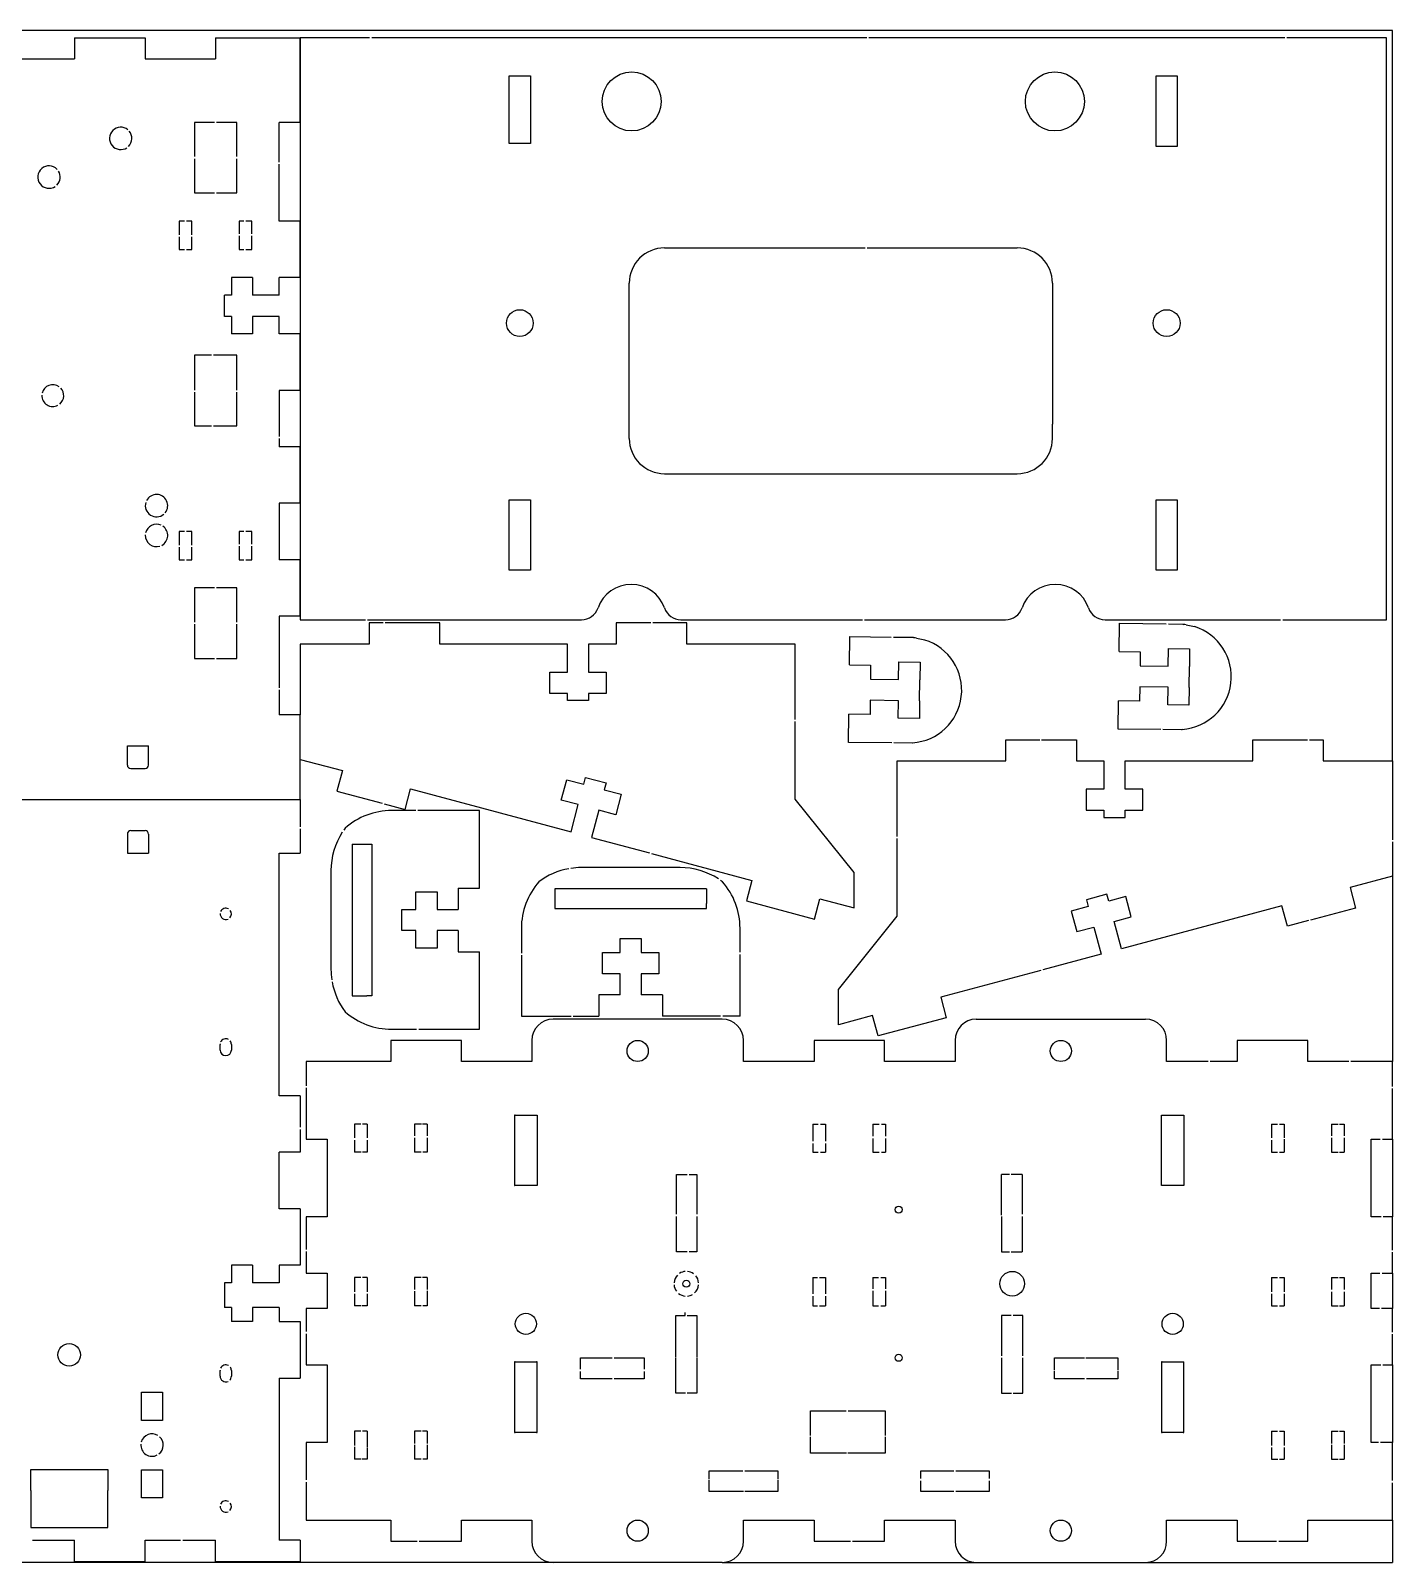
# Model space of a CAD drawing. Header units: centimetres. Extents: x 2353.4 to 2392, y 1900.3 to 1922.1.
# Drawn here: x 2372.73 to 2392.03, y 1900.34 to 1922.06 of the extents above; entities that cross this region are included whole.
import ezdxf

# ---------------------------------------------------------------- set-up
doc = ezdxf.new("R2010")
doc.units = ezdxf.units.CM
doc.linetypes.add('CENTERX2', pattern=[2.032, 1.27, -0.254, 0.254, -0.254])

msp = doc.modelspace()

# ---------------------------------------------------------------- linework, layer by layer
for p, q in [((2392.034, 1922.055), (2353.748, 1922.055)), ((2392.034, 1921.955), (2392.034, 1922.055)), ((2392.034, 1911.703), (2392.034, 1921.955)), ((2381.215, 1916.275), (2381.215, 1916.475)), ((2387.215, 1916.275), (2387.215, 1916.475)), ((2381.715, 1915.775), (2386.715, 1915.775)), ((2389.153, 1912.743), (2389.157, 1913.043)), ((2385.33, 1912.554), (2385.334, 1912.854)), ((2379.091, 1909.899), (2379.091, 1910.999)), ((2377.496, 1910.524), (2377.566, 1910.524)), ((2377.566, 1910.524), (2377.566, 1908.374)), ((2392.034, 1910.068), (2392.034, 1907.442)), ((2380.16, 1909.681), (2380.16, 1909.611)), ((2382.31, 1909.611), (2382.31, 1909.681)), ((2380.16, 1909.611), (2382.31, 1909.611)), ((2379.091, 1907.899), (2379.091, 1908.999)), ((2377.566, 1908.374), (2377.496, 1908.374)), ((2375.414, 1907.605), (2375.414, 1907.685)), ((2375.574, 1907.685), (2375.574, 1907.605)), ((2379.599, 1906.683), (2379.589, 1906.683)), ((2379.589, 1906.683), (2379.589, 1905.683)), ((2379.899, 1906.683), (2379.909, 1906.683)), ((2379.909, 1906.683), (2379.909, 1905.683)), ((2388.759, 1905.683), (2388.759, 1906.683)), ((2388.759, 1906.683), (2388.769, 1906.683)), ((2389.069, 1906.683), (2389.079, 1906.683)), ((2389.079, 1906.683), (2389.079, 1905.683)), ((2392.034, 1906.342), (2392.034, 1905.242)), ((2386.494, 1905.266), (2386.494, 1905.842)), ((2379.589, 1905.683), (2379.594, 1905.683)), ((2379.599, 1905.683), (2379.594, 1905.683)), ((2379.904, 1905.683), (2379.899, 1905.683)), ((2379.909, 1905.683), (2379.904, 1905.683)), ((2388.769, 1905.683), (2388.759, 1905.683)), ((2389.079, 1905.683), (2389.069, 1905.683)), ((2392.034, 1904.442), (2392.034, 1903.942)), ((2376.249, 1903.755), (2376.549, 1903.755)), ((2376.549, 1903.755), (2376.549, 1902.955)), ((2379.599, 1903.183), (2379.589, 1903.183)), ((2379.589, 1903.183), (2379.589, 1902.183)), ((2379.909, 1903.183), (2379.899, 1903.183)), ((2379.909, 1902.183), (2379.909, 1903.183)), ((2388.769, 1903.183), (2388.759, 1903.183)), ((2388.759, 1903.183), (2388.759, 1902.183)), ((2389.069, 1903.183), (2389.079, 1903.183)), ((2389.079, 1902.183), (2389.079, 1903.183)), ((2375.414, 1902.981), (2375.414, 1903.061)), ((2375.574, 1903.061), (2375.574, 1902.981)), ((2376.249, 1902.955), (2376.549, 1902.955)), ((2387.667, 1902.942), (2387.244, 1902.942)), ((2388.144, 1902.942), (2387.697, 1902.942)), ((2392.034, 1903.142), (2392.034, 1902.042)), ((2379.589, 1902.183), (2379.599, 1902.183)), ((2379.899, 1902.183), (2379.909, 1902.183)), ((2388.759, 1902.183), (2388.769, 1902.183)), ((2389.069, 1902.183), (2389.079, 1902.183)), ((2372.729, 1901.359), (2372.729, 1901.659)), ((2372.729, 1901.659), (2373.823, 1901.659)), ((2373.823, 1901.659), (2373.823, 1901.359)), ((2372.729, 1900.835), (2373.823, 1900.835)), ((2392.034, 1900.942), (2392.034, 1900.342)), ((2380.134, 1900.342), (2353.448, 1900.342)), ((2382.534, 1900.342), (2386.134, 1900.342)), ((2386.134, 1900.342), (2392.034, 1900.342))]:
    msp.add_line(p, q)
at = {"color": 7, "linetype": 'Continuous', "lineweight": 25}
for p, q in [((2373.349, 1921.955), (2373.349, 1921.655)), ((2373.349, 1921.955), (2374.349, 1921.955)), ((2374.349, 1921.955), (2374.349, 1921.655)), ((2375.349, 1921.955), (2375.349, 1921.655)), ((2375.349, 1921.955), (2376.549, 1921.955)), ((2376.549, 1920.755), (2376.549, 1921.955)), ((2376.549, 1921.955), (2376.549, 1913.705)), ((2377.534, 1921.955), (2376.549, 1921.955)), ((2384.581, 1921.955), (2377.564, 1921.955)), ((2390.51, 1921.955), (2384.611, 1921.955)), ((2391.949, 1921.955), (2390.54, 1921.955)), ((2391.949, 1913.705), (2391.949, 1921.955)), ((2372.391, 1921.655), (2373.349, 1921.655)), ((2374.349, 1921.655), (2375.349, 1921.655)), ((2379.514, 1920.455), (2379.514, 1921.414)), ((2379.514, 1921.414), (2379.814, 1921.414)), ((2379.814, 1921.414), (2379.814, 1920.455)), ((2388.684, 1920.414), (2388.684, 1921.414)), ((2388.684, 1921.414), (2388.984, 1921.414)), ((2388.984, 1921.414), (2388.984, 1920.414)), ((2375.334, 1920.755), (2375.049, 1920.755)), ((2375.049, 1920.755), (2375.049, 1920.27)), ((2375.649, 1920.755), (2375.364, 1920.755)), ((2375.649, 1920.27), (2375.649, 1920.755)), ((2376.549, 1920.755), (2376.249, 1920.755)), ((2376.249, 1920.191), (2376.249, 1920.755)), ((2379.814, 1920.455), (2379.514, 1920.455)), ((2388.984, 1920.414), (2388.684, 1920.414)), ((2375.049, 1920.24), (2375.049, 1919.755)), ((2375.649, 1919.755), (2375.649, 1920.24)), ((2376.249, 1919.355), (2376.249, 1920.161)), ((2375.049, 1919.755), (2375.334, 1919.755)), ((2375.364, 1919.755), (2375.649, 1919.755)), ((2374.907, 1919.355), (2374.834, 1919.355)), ((2374.834, 1919.355), (2374.834, 1919.161)), ((2375.014, 1919.355), (2374.937, 1919.355)), ((2375.014, 1919.161), (2375.014, 1919.355)), ((2375.749, 1919.355), (2375.684, 1919.355)), ((2375.684, 1919.355), (2375.684, 1919.176)), ((2375.864, 1919.355), (2375.779, 1919.355)), ((2375.864, 1919.176), (2375.864, 1919.355)), ((2376.549, 1919.355), (2376.249, 1919.355)), ((2376.549, 1918.555), (2376.549, 1919.355)), ((2374.834, 1919.131), (2374.834, 1918.955)), ((2375.014, 1918.955), (2375.014, 1919.131)), ((2375.684, 1919.146), (2375.684, 1918.955)), ((2375.864, 1918.955), (2375.864, 1919.146)), ((2374.834, 1918.955), (2374.907, 1918.955)), ((2374.937, 1918.955), (2375.014, 1918.955)), ((2375.684, 1918.955), (2375.749, 1918.955)), ((2375.779, 1918.955), (2375.864, 1918.955)), ((2381.715, 1918.975), (2384.559, 1918.975)), ((2384.589, 1918.975), (2386.715, 1918.975)), ((2375.874, 1918.555), (2375.574, 1918.555)), ((2375.574, 1918.555), (2375.574, 1918.305)), ((2375.874, 1918.555), (2375.874, 1918.305)), ((2376.549, 1918.555), (2376.249, 1918.555)), ((2376.249, 1918.305), (2376.249, 1918.555)), ((2381.215, 1916.475), (2381.215, 1918.475)), ((2387.215, 1918.475), (2387.215, 1916.475)), ((2375.574, 1918.305), (2375.476, 1918.305)), ((2375.476, 1918.005), (2375.476, 1918.305)), ((2376.249, 1918.305), (2375.874, 1918.305)), ((2375.574, 1918.005), (2375.476, 1918.005)), ((2375.574, 1918.005), (2375.574, 1917.755)), ((2375.874, 1918.005), (2375.874, 1917.755)), ((2376.249, 1918.005), (2375.874, 1918.005)), ((2376.249, 1917.755), (2376.249, 1918.005)), ((2375.874, 1917.755), (2375.574, 1917.755)), ((2376.549, 1917.755), (2376.249, 1917.755)), ((2376.549, 1916.955), (2376.549, 1917.755)), ((2375.29, 1917.455), (2375.049, 1917.455)), ((2375.049, 1917.455), (2375.049, 1916.958)), ((2375.649, 1917.455), (2375.32, 1917.455)), ((2375.649, 1916.958), (2375.649, 1917.455)), ((2375.049, 1916.928), (2375.049, 1916.455)), ((2375.649, 1916.455), (2375.649, 1916.928)), ((2376.549, 1916.955), (2376.249, 1916.955)), ((2376.249, 1916.955), (2376.249, 1916.303)), ((2375.049, 1916.455), (2375.29, 1916.455)), ((2375.32, 1916.455), (2375.649, 1916.455)), ((2376.249, 1916.273), (2376.249, 1916.155)), ((2376.549, 1916.155), (2376.249, 1916.155)), ((2376.549, 1915.355), (2376.549, 1916.155)), ((2376.549, 1915.355), (2376.249, 1915.355)), ((2376.249, 1915.355), (2376.249, 1914.555)), ((2379.514, 1914.405), (2379.514, 1915.405)), ((2379.514, 1915.405), (2379.814, 1915.405)), ((2379.814, 1915.405), (2379.814, 1914.405)), ((2388.684, 1914.405), (2388.684, 1915.405)), ((2388.684, 1915.405), (2388.984, 1915.405)), ((2388.984, 1915.405), (2388.984, 1914.405)), ((2374.907, 1914.955), (2374.834, 1914.955)), ((2374.834, 1914.955), (2374.834, 1914.761)), ((2375.014, 1914.955), (2374.937, 1914.955)), ((2375.014, 1914.761), (2375.014, 1914.955)), ((2375.749, 1914.955), (2375.684, 1914.955)), ((2375.684, 1914.955), (2375.684, 1914.776)), ((2375.864, 1914.955), (2375.779, 1914.955)), ((2375.864, 1914.776), (2375.864, 1914.955)), ((2374.834, 1914.731), (2374.834, 1914.555)), ((2375.014, 1914.555), (2375.014, 1914.731)), ((2375.684, 1914.746), (2375.684, 1914.555)), ((2375.864, 1914.555), (2375.864, 1914.746)), ((2374.834, 1914.555), (2374.907, 1914.555)), ((2374.937, 1914.555), (2375.014, 1914.555)), ((2375.684, 1914.555), (2375.749, 1914.555)), ((2375.779, 1914.555), (2375.864, 1914.555)), ((2376.549, 1914.555), (2376.249, 1914.555)), ((2376.549, 1913.755), (2376.549, 1914.555)), ((2379.814, 1914.405), (2379.514, 1914.405)), ((2388.984, 1914.405), (2388.684, 1914.405)), ((2375.334, 1914.155), (2375.049, 1914.155)), ((2375.049, 1914.155), (2375.049, 1913.67)), ((2375.649, 1914.155), (2375.364, 1914.155)), ((2375.649, 1913.67), (2375.649, 1914.155)), ((2375.049, 1913.64), (2375.049, 1913.155)), ((2375.649, 1913.155), (2375.649, 1913.64)), ((2376.549, 1913.755), (2376.249, 1913.755)), ((2376.249, 1913.755), (2376.249, 1912.741)), ((2376.549, 1913.705), (2377.473, 1913.705)), ((2377.503, 1913.705), (2380.538, 1913.705)), ((2377.724, 1913.66), (2377.529, 1913.66)), ((2377.529, 1913.66), (2377.529, 1913.36)), ((2378.529, 1913.66), (2377.752, 1913.66)), ((2378.529, 1913.36), (2378.529, 1913.66)), ((2381.029, 1913.66), (2381.029, 1913.36)), ((2381.522, 1913.66), (2381.029, 1913.66)), ((2382.029, 1913.66), (2381.549, 1913.66)), ((2381.948, 1913.705), (2384.52, 1913.705)), ((2382.029, 1913.36), (2382.029, 1913.66)), ((2384.55, 1913.705), (2386.55, 1913.705)), ((2387.961, 1913.705), (2390.449, 1913.705)), ((2388.159, 1913.255), (2388.164, 1913.655)), ((2388.164, 1913.655), (2388.829, 1913.647)), ((2388.859, 1913.647), (2389.064, 1913.644)), ((2389.064, 1913.644), (2389.071, 1913.638)), ((2389.111, 1913.634), (2389.228, 1913.607)), ((2390.479, 1913.705), (2391.949, 1913.705)), ((2376.549, 1913.36), (2376.549, 1912.355)), ((2377.529, 1913.36), (2376.549, 1913.36)), ((2380.339, 1913.36), (2378.529, 1913.36)), ((2380.339, 1912.96), (2380.339, 1913.36)), ((2380.639, 1913.36), (2380.639, 1912.96)), ((2381.029, 1913.36), (2380.639, 1913.36)), ((2383.569, 1913.36), (2382.029, 1913.36)), ((2383.569, 1912.289), (2383.569, 1913.36)), ((2384.336, 1913.065), (2384.341, 1913.465)), ((2384.341, 1913.465), (2384.929, 1913.458)), ((2384.959, 1913.458), (2385.241, 1913.455)), ((2385.241, 1913.455), (2385.248, 1913.449)), ((2385.288, 1913.444), (2385.405, 1913.418)), ((2375.049, 1913.155), (2375.334, 1913.155)), ((2375.364, 1913.155), (2375.649, 1913.155)), ((2388.159, 1913.255), (2388.459, 1913.251)), ((2388.459, 1913.251), (2388.457, 1913.051)), ((2388.857, 1913.047), (2388.86, 1913.297)), ((2388.86, 1913.297), (2389.16, 1913.293)), ((2389.16, 1913.293), (2389.157, 1913.043)), ((2380.089, 1912.96), (2380.339, 1912.96)), ((2380.089, 1912.66), (2380.089, 1912.96)), ((2380.639, 1912.96), (2380.889, 1912.96)), ((2380.889, 1912.96), (2380.889, 1912.66)), ((2384.336, 1913.065), (2384.636, 1913.062)), ((2384.636, 1913.062), (2384.634, 1912.862)), ((2385.034, 1912.857), (2385.037, 1913.107)), ((2385.037, 1913.107), (2385.337, 1913.104)), ((2385.337, 1913.104), (2385.334, 1912.854)), ((2388.457, 1913.051), (2388.857, 1913.047)), ((2376.249, 1912.711), (2376.249, 1912.355)), ((2384.634, 1912.862), (2385.034, 1912.857)), ((2388.453, 1912.751), (2388.451, 1912.551)), ((2388.853, 1912.747), (2388.453, 1912.751)), ((2388.85, 1912.497), (2388.853, 1912.747)), ((2389.153, 1912.743), (2389.15, 1912.493)), ((2380.339, 1912.66), (2380.089, 1912.66)), ((2380.339, 1912.56), (2380.339, 1912.66)), ((2380.639, 1912.56), (2380.339, 1912.56)), ((2380.639, 1912.66), (2380.639, 1912.56)), ((2380.889, 1912.66), (2380.639, 1912.66)), ((2384.63, 1912.562), (2384.628, 1912.362)), ((2385.03, 1912.557), (2384.63, 1912.562)), ((2385.028, 1912.307), (2385.03, 1912.557)), ((2385.33, 1912.554), (2385.328, 1912.304)), ((2388.147, 1912.155), (2388.151, 1912.555)), ((2388.451, 1912.551), (2388.151, 1912.555)), ((2389.15, 1912.493), (2388.85, 1912.497)), ((2376.549, 1912.355), (2376.249, 1912.355)), ((2376.549, 1911.155), (2376.549, 1912.355)), ((2384.324, 1911.965), (2384.328, 1912.365)), ((2384.628, 1912.362), (2384.328, 1912.365)), ((2385.328, 1912.304), (2385.028, 1912.307)), ((2383.569, 1911.16), (2383.569, 1912.26)), ((2388.752, 1912.148), (2388.147, 1912.155)), ((2389.046, 1912.144), (2388.782, 1912.147)), ((2389.054, 1912.15), (2389.046, 1912.144)), ((2374.099, 1911.915), (2374.399, 1911.915)), ((2374.099, 1911.645), (2374.099, 1911.915)), ((2374.399, 1911.645), (2374.399, 1911.915)), ((2384.938, 1911.958), (2384.324, 1911.965)), ((2385.224, 1911.955), (2384.968, 1911.958)), ((2385.231, 1911.961), (2385.224, 1911.955)), ((2386.554, 1912.003), (2387.034, 1912.003)), ((2386.554, 1911.703), (2386.554, 1912.003)), ((2387.061, 1912.003), (2387.554, 1912.003)), ((2387.554, 1912.003), (2387.554, 1911.703)), ((2390.054, 1912.003), (2390.831, 1912.003)), ((2390.054, 1911.703), (2390.054, 1912.003)), ((2390.859, 1912.003), (2391.054, 1912.003)), ((2391.054, 1912.003), (2391.054, 1911.703)), ((2376.549, 1911.725), (2377.148, 1911.565)), ((2385.014, 1911.703), (2386.554, 1911.703)), ((2385.014, 1910.633), (2385.014, 1911.703)), ((2387.554, 1911.703), (2387.944, 1911.703)), ((2387.944, 1911.703), (2387.944, 1911.303)), ((2388.244, 1911.703), (2390.054, 1911.703)), ((2388.244, 1911.303), (2388.244, 1911.703)), ((2391.054, 1911.703), (2392.034, 1911.703)), ((2392.034, 1911.703), (2392.034, 1910.584)), ((2374.149, 1911.595), (2374.349, 1911.595)), ((2377.148, 1911.565), (2377.071, 1911.275)), ((2380.251, 1911.147), (2380.328, 1911.437)), ((2380.328, 1911.437), (2380.57, 1911.372)), ((2380.57, 1911.372), (2380.596, 1911.469)), ((2380.596, 1911.469), (2380.886, 1911.391)), ((2377.071, 1911.275), (2377.71, 1911.103)), ((2378.037, 1911.016), (2378.114, 1911.306)), ((2378.114, 1911.306), (2380.389, 1910.696)), ((2380.886, 1911.391), (2380.86, 1911.295)), ((2380.86, 1911.295), (2381.101, 1911.23)), ((2381.101, 1911.23), (2381.023, 1910.94)), ((2387.694, 1911.303), (2387.694, 1911.003)), ((2387.944, 1911.303), (2387.694, 1911.303)), ((2388.494, 1911.303), (2388.244, 1911.303)), ((2388.494, 1911.003), (2388.494, 1911.303)), ((2361.149, 1911.155), (2376.549, 1911.155)), ((2376.549, 1911.155), (2376.549, 1910.769)), ((2377.739, 1911.096), (2378.037, 1911.016)), ((2378.187, 1910.999), (2377.845, 1910.999)), ((2379.091, 1910.999), (2378.217, 1910.999)), ((2380.492, 1911.083), (2380.251, 1911.147)), ((2380.389, 1910.696), (2380.492, 1911.083)), ((2380.782, 1911.005), (2380.678, 1910.619)), ((2381.023, 1910.94), (2380.782, 1911.005)), ((2384.402, 1910.121), (2383.569, 1911.16)), ((2387.694, 1911.003), (2387.944, 1911.003)), ((2387.944, 1911.003), (2387.944, 1910.903)), ((2388.244, 1911.003), (2388.494, 1911.003)), ((2388.244, 1910.903), (2388.244, 1911.003)), ((2387.944, 1910.903), (2388.244, 1910.903)), ((2374.099, 1910.665), (2374.099, 1910.395)), ((2374.149, 1910.715), (2374.349, 1910.715)), ((2374.399, 1910.665), (2374.399, 1910.395)), ((2376.549, 1910.739), (2376.549, 1910.395)), ((2380.678, 1910.619), (2381.503, 1910.398)), ((2385.014, 1909.503), (2385.014, 1910.604)), ((2392.034, 1910.557), (2392.034, 1910.068)), ((2374.099, 1910.395), (2374.399, 1910.395)), ((2376.249, 1910.395), (2376.549, 1910.395)), ((2376.249, 1906.955), (2376.249, 1910.395)), ((2377.286, 1910.524), (2377.286, 1908.374)), ((2377.286, 1910.524), (2377.496, 1910.524)), ((2381.532, 1910.39), (2382.953, 1910.009)), ((2376.986, 1910.15), (2376.986, 1908.747)), ((2381.936, 1910.191), (2380.533, 1910.191)), ((2384.402, 1909.621), (2384.402, 1910.121)), ((2378.791, 1909.899), (2379.091, 1909.899)), ((2378.791, 1909.899), (2378.791, 1909.599)), ((2380.16, 1909.891), (2380.16, 1909.681)), ((2382.31, 1909.891), (2380.16, 1909.891)), ((2382.31, 1909.891), (2382.31, 1909.681)), ((2382.953, 1910.009), (2382.875, 1909.719)), ((2392.034, 1910.068), (2391.435, 1909.908)), ((2391.435, 1909.908), (2391.512, 1909.618)), ((2378.191, 1909.599), (2378.191, 1909.849)), ((2378.191, 1909.849), (2378.491, 1909.849)), ((2378.491, 1909.849), (2378.491, 1909.599)), ((2382.875, 1909.719), (2383.841, 1909.461)), ((2383.841, 1909.461), (2383.919, 1909.75)), ((2383.919, 1909.75), (2384.402, 1909.621)), ((2387.987, 1909.812), (2387.698, 1909.735)), ((2387.698, 1909.735), (2387.723, 1909.638)), ((2388.013, 1909.716), (2387.987, 1909.812)), ((2388.255, 1909.78), (2388.013, 1909.716)), ((2388.332, 1909.491), (2388.255, 1909.78)), ((2377.991, 1909.299), (2377.991, 1909.599)), ((2377.991, 1909.599), (2378.191, 1909.599)), ((2378.491, 1909.599), (2378.791, 1909.599)), ((2384.181, 1908.464), (2385.014, 1909.503)), ((2387.723, 1909.638), (2387.482, 1909.573)), ((2387.482, 1909.573), (2387.56, 1909.284)), ((2388.091, 1909.426), (2388.332, 1909.491)), ((2390.469, 1909.649), (2388.194, 1909.04)), ((2390.546, 1909.359), (2390.469, 1909.649)), ((2391.512, 1909.618), (2390.873, 1909.447)), ((2378.191, 1909.299), (2377.991, 1909.299)), ((2378.191, 1909.049), (2378.191, 1909.299)), ((2378.791, 1909.299), (2378.491, 1909.299)), ((2378.491, 1909.299), (2378.491, 1909.049)), ((2378.791, 1909.299), (2378.791, 1908.999)), ((2379.685, 1909.331), (2379.685, 1908.978)), ((2382.785, 1908.99), (2382.785, 1909.331)), ((2387.56, 1909.284), (2387.801, 1909.348)), ((2387.801, 1909.348), (2387.905, 1908.962)), ((2388.194, 1909.04), (2388.091, 1909.426)), ((2390.845, 1909.439), (2390.546, 1909.359)), ((2378.491, 1909.049), (2378.191, 1909.049)), ((2381.085, 1908.986), (2381.085, 1909.186)), ((2381.085, 1909.186), (2381.385, 1909.186)), ((2381.385, 1909.186), (2381.385, 1908.986)), ((2378.791, 1908.999), (2379.091, 1908.999)), ((2379.685, 1908.948), (2379.685, 1908.086)), ((2380.835, 1908.686), (2380.835, 1908.986)), ((2380.835, 1908.986), (2381.085, 1908.986)), ((2381.385, 1908.986), (2381.635, 1908.986)), ((2381.635, 1908.986), (2381.635, 1908.686)), ((2382.785, 1908.086), (2382.785, 1908.96)), ((2387.905, 1908.962), (2387.08, 1908.741)), ((2381.085, 1908.686), (2380.835, 1908.686)), ((2381.085, 1908.386), (2381.085, 1908.686)), ((2381.635, 1908.686), (2381.385, 1908.686)), ((2381.385, 1908.686), (2381.385, 1908.386)), ((2387.051, 1908.733), (2385.63, 1908.353)), ((2377.286, 1908.374), (2377.496, 1908.374)), ((2380.785, 1908.386), (2380.785, 1908.086)), ((2381.085, 1908.386), (2380.785, 1908.386)), ((2381.685, 1908.386), (2381.385, 1908.386)), ((2381.685, 1908.386), (2381.685, 1908.086)), ((2384.181, 1907.964), (2384.181, 1908.464)), ((2385.63, 1908.353), (2385.708, 1908.063)), ((2379.685, 1908.086), (2380.389, 1908.086)), ((2382.534, 1908.042), (2380.134, 1908.042)), ((2380.419, 1908.086), (2380.785, 1908.086)), ((2382.51, 1908.086), (2381.685, 1908.086)), ((2382.785, 1908.086), (2382.54, 1908.086)), ((2384.664, 1908.094), (2384.181, 1907.964)), ((2384.742, 1907.804), (2384.664, 1908.094)), ((2385.708, 1908.063), (2384.742, 1907.804)), ((2386.134, 1908.042), (2388.534, 1908.042)), ((2378.834, 1907.742), (2377.834, 1907.742)), ((2377.834, 1907.742), (2377.834, 1907.442)), ((2377.845, 1907.899), (2378.199, 1907.899)), ((2378.229, 1907.899), (2379.091, 1907.899)), ((2378.834, 1907.442), (2378.834, 1907.742)), ((2379.834, 1907.742), (2379.834, 1907.442)), ((2382.834, 1907.442), (2382.834, 1907.742)), ((2384.834, 1907.742), (2383.834, 1907.742)), ((2383.834, 1907.742), (2383.834, 1907.442)), ((2384.834, 1907.442), (2384.834, 1907.742)), ((2385.834, 1907.742), (2385.834, 1907.442)), ((2388.834, 1907.442), (2388.834, 1907.742)), ((2390.834, 1907.742), (2389.834, 1907.742)), ((2389.834, 1907.742), (2389.834, 1907.442)), ((2390.834, 1907.442), (2390.834, 1907.742)), ((2377.834, 1907.442), (2376.634, 1907.442)), ((2376.634, 1907.442), (2376.634, 1907.097)), ((2379.834, 1907.442), (2378.834, 1907.442)), ((2383.834, 1907.442), (2382.834, 1907.442)), ((2385.834, 1907.442), (2384.834, 1907.442)), ((2389.421, 1907.442), (2388.834, 1907.442)), ((2389.834, 1907.442), (2389.451, 1907.442)), ((2391.416, 1907.442), (2390.834, 1907.442)), ((2392.034, 1907.442), (2391.446, 1907.442)), ((2392.034, 1907.088), (2392.034, 1907.442)), ((2376.634, 1907.067), (2376.634, 1906.342)), ((2392.034, 1906.342), (2392.034, 1907.059)), ((2376.549, 1906.955), (2376.249, 1906.955)), ((2376.549, 1906.955), (2376.549, 1906.51)), ((2379.599, 1906.683), (2379.899, 1906.683)), ((2388.769, 1906.683), (2389.069, 1906.683)), ((2376.549, 1906.48), (2376.549, 1906.155)), ((2377.319, 1906.556), (2377.319, 1906.359)), ((2377.411, 1906.556), (2377.319, 1906.556)), ((2377.499, 1906.556), (2377.432, 1906.556)), ((2377.499, 1906.556), (2377.499, 1906.359)), ((2378.169, 1906.556), (2378.169, 1906.388)), ((2378.267, 1906.556), (2378.169, 1906.556)), ((2378.349, 1906.556), (2378.285, 1906.556)), ((2378.349, 1906.556), (2378.349, 1906.388)), ((2383.819, 1906.556), (2383.819, 1906.312)), ((2383.819, 1906.556), (2383.894, 1906.556)), ((2383.924, 1906.556), (2383.999, 1906.556)), ((2383.999, 1906.556), (2383.999, 1906.312)), ((2384.669, 1906.556), (2384.669, 1906.383)), ((2384.669, 1906.556), (2384.76, 1906.556)), ((2384.79, 1906.556), (2384.849, 1906.556)), ((2384.849, 1906.556), (2384.849, 1906.383)), ((2390.319, 1906.556), (2390.319, 1906.359)), ((2390.319, 1906.556), (2390.406, 1906.556)), ((2390.436, 1906.556), (2390.499, 1906.556)), ((2390.499, 1906.556), (2390.499, 1906.359)), ((2391.169, 1906.556), (2391.169, 1906.388)), ((2391.169, 1906.556), (2391.267, 1906.556)), ((2391.285, 1906.556), (2391.349, 1906.556)), ((2391.349, 1906.556), (2391.349, 1906.388)), ((2376.634, 1906.342), (2376.934, 1906.342)), ((2376.934, 1906.342), (2376.934, 1905.242)), ((2377.319, 1906.329), (2377.319, 1906.156)), ((2377.499, 1906.329), (2377.499, 1906.156)), ((2378.169, 1906.358), (2378.169, 1906.156)), ((2378.349, 1906.358), (2378.349, 1906.156)), ((2383.819, 1906.282), (2383.819, 1906.156)), ((2383.999, 1906.282), (2383.999, 1906.156)), ((2384.669, 1906.353), (2384.669, 1906.156)), ((2384.849, 1906.353), (2384.849, 1906.156)), ((2390.319, 1906.329), (2390.319, 1906.156)), ((2390.499, 1906.34), (2390.499, 1906.156)), ((2391.169, 1906.358), (2391.169, 1906.156)), ((2391.349, 1906.358), (2391.349, 1906.156)), ((2391.734, 1905.242), (2391.734, 1906.342)), ((2391.734, 1906.342), (2391.862, 1906.342)), ((2391.892, 1906.342), (2392.034, 1906.342)), ((2376.249, 1905.355), (2376.249, 1906.155)), ((2376.549, 1906.155), (2376.249, 1906.155)), ((2377.412, 1906.156), (2377.319, 1906.156)), ((2377.499, 1906.156), (2377.431, 1906.156)), ((2378.265, 1906.156), (2378.169, 1906.156)), ((2378.349, 1906.156), (2378.286, 1906.156)), ((2383.819, 1906.156), (2383.894, 1906.156)), ((2383.924, 1906.156), (2383.999, 1906.156)), ((2384.669, 1906.156), (2384.76, 1906.156)), ((2384.79, 1906.156), (2384.849, 1906.156)), ((2390.319, 1906.156), (2390.406, 1906.156)), ((2390.436, 1906.156), (2390.499, 1906.156)), ((2391.169, 1906.156), (2391.265, 1906.156)), ((2391.286, 1906.156), (2391.349, 1906.156)), ((2381.884, 1905.277), (2381.884, 1905.842)), ((2381.884, 1905.842), (2382.037, 1905.842)), ((2382.065, 1905.842), (2382.174, 1905.842)), ((2382.174, 1905.842), (2382.174, 1905.277)), ((2386.604, 1905.842), (2386.494, 1905.842)), ((2386.784, 1905.842), (2386.631, 1905.842)), ((2386.784, 1905.842), (2386.784, 1905.277)), ((2379.899, 1905.683), (2379.599, 1905.683)), ((2389.069, 1905.683), (2388.769, 1905.683)), ((2376.549, 1905.355), (2376.249, 1905.355)), ((2376.549, 1905.355), (2376.549, 1904.555)), ((2376.934, 1905.242), (2376.634, 1905.242)), ((2376.634, 1905.242), (2376.634, 1904.777)), ((2381.884, 1904.742), (2381.884, 1905.247)), ((2382.174, 1905.247), (2382.174, 1904.742)), ((2386.494, 1905.247), (2386.494, 1904.742)), ((2386.784, 1905.247), (2386.784, 1904.742)), ((2391.875, 1905.242), (2391.734, 1905.242)), ((2392.034, 1905.242), (2391.905, 1905.242)), ((2392.034, 1904.768), (2392.034, 1905.242)), ((2376.634, 1904.747), (2376.634, 1904.442)), ((2382.038, 1904.742), (2381.884, 1904.742)), ((2382.174, 1904.742), (2382.063, 1904.742)), ((2386.494, 1904.742), (2386.605, 1904.742)), ((2386.63, 1904.742), (2386.784, 1904.742)), ((2392.034, 1904.442), (2392.034, 1904.738)), ((2375.574, 1904.555), (2375.574, 1904.305)), ((2375.874, 1904.555), (2375.574, 1904.555)), ((2375.874, 1904.555), (2375.874, 1904.305)), ((2376.249, 1904.555), (2376.249, 1904.305)), ((2376.549, 1904.555), (2376.249, 1904.555)), ((2375.476, 1904.305), (2375.476, 1903.956)), ((2375.574, 1904.305), (2375.476, 1904.305)), ((2376.249, 1904.305), (2375.874, 1904.305)), ((2376.634, 1904.442), (2376.934, 1904.442)), ((2376.934, 1904.442), (2376.934, 1903.942)), ((2377.319, 1904.38), (2377.319, 1904.179)), ((2377.411, 1904.38), (2377.319, 1904.38)), ((2377.499, 1904.38), (2377.432, 1904.38)), ((2377.499, 1904.38), (2377.499, 1904.179)), ((2378.169, 1904.38), (2378.169, 1904.208)), ((2378.266, 1904.38), (2378.169, 1904.38)), ((2378.349, 1904.38), (2378.285, 1904.38)), ((2378.349, 1904.38), (2378.349, 1904.208)), ((2383.819, 1904.38), (2383.819, 1904.148)), ((2383.819, 1904.38), (2383.884, 1904.38)), ((2383.914, 1904.38), (2383.999, 1904.38)), ((2383.999, 1904.38), (2383.999, 1904.148)), ((2384.669, 1904.38), (2384.669, 1904.22)), ((2384.669, 1904.38), (2384.75, 1904.38)), ((2384.78, 1904.38), (2384.849, 1904.38)), ((2384.849, 1904.38), (2384.849, 1904.22)), ((2390.319, 1904.38), (2390.319, 1904.179)), ((2390.319, 1904.38), (2390.406, 1904.38)), ((2390.436, 1904.38), (2390.499, 1904.38)), ((2390.499, 1904.38), (2390.499, 1904.179)), ((2391.169, 1904.38), (2391.169, 1904.208)), ((2391.169, 1904.38), (2391.266, 1904.38)), ((2391.285, 1904.38), (2391.349, 1904.38)), ((2391.349, 1904.38), (2391.349, 1904.208)), ((2391.734, 1903.942), (2391.734, 1904.442)), ((2391.734, 1904.442), (2391.858, 1904.442)), ((2391.888, 1904.442), (2392.034, 1904.442)), ((2377.319, 1904.149), (2377.319, 1903.98)), ((2377.499, 1904.149), (2377.499, 1903.98)), ((2378.169, 1904.187), (2378.169, 1903.98)), ((2378.349, 1904.189), (2378.349, 1903.98)), ((2383.819, 1904.118), (2383.819, 1903.98)), ((2383.999, 1904.118), (2383.999, 1903.98)), ((2384.669, 1904.19), (2384.669, 1903.98)), ((2384.849, 1904.19), (2384.849, 1903.98)), ((2390.319, 1904.149), (2390.319, 1903.98)), ((2390.499, 1904.149), (2390.499, 1903.98)), ((2391.169, 1904.178), (2391.169, 1903.98)), ((2391.349, 1904.178), (2391.349, 1903.98)), ((2375.574, 1903.956), (2375.476, 1903.956)), ((2375.574, 1903.956), (2375.574, 1903.755)), ((2376.249, 1903.956), (2375.874, 1903.956)), ((2375.874, 1903.956), (2375.874, 1903.755)), ((2376.249, 1903.956), (2376.249, 1903.755)), ((2376.934, 1903.942), (2376.634, 1903.942)), ((2376.634, 1903.942), (2376.634, 1903.614)), ((2377.412, 1903.98), (2377.319, 1903.98)), ((2377.499, 1903.98), (2377.43, 1903.98)), ((2378.265, 1903.98), (2378.169, 1903.98)), ((2378.349, 1903.98), (2378.286, 1903.98)), ((2381.874, 1903.252), (2381.874, 1903.842)), ((2381.874, 1903.842), (2382.009, 1903.842)), ((2382.037, 1903.842), (2382.174, 1903.842)), ((2382.174, 1903.842), (2382.174, 1903.251)), ((2383.819, 1903.98), (2383.884, 1903.98)), ((2383.914, 1903.98), (2383.999, 1903.98)), ((2384.669, 1903.98), (2384.75, 1903.98)), ((2384.78, 1903.98), (2384.849, 1903.98)), ((2386.494, 1903.842), (2386.494, 1903.271)), ((2386.631, 1903.842), (2386.494, 1903.842)), ((2386.794, 1903.842), (2386.659, 1903.842)), ((2386.794, 1903.271), (2386.794, 1903.842)), ((2390.319, 1903.98), (2390.406, 1903.98)), ((2390.436, 1903.98), (2390.499, 1903.98)), ((2391.169, 1903.98), (2391.265, 1903.98)), ((2391.286, 1903.98), (2391.349, 1903.98)), ((2391.851, 1903.942), (2391.734, 1903.942)), ((2392.034, 1903.942), (2391.881, 1903.942)), ((2392.034, 1903.605), (2392.034, 1903.942)), ((2375.874, 1903.755), (2375.574, 1903.755)), ((2376.634, 1903.584), (2376.634, 1903.142)), ((2392.034, 1903.142), (2392.034, 1903.576)), ((2379.599, 1903.183), (2379.899, 1903.183)), ((2380.524, 1903.079), (2380.524, 1903.242)), ((2380.524, 1903.242), (2380.971, 1903.242)), ((2381.001, 1903.242), (2381.424, 1903.242)), ((2381.424, 1903.242), (2381.424, 1903.079)), ((2381.874, 1902.742), (2381.874, 1903.241)), ((2382.174, 1903.241), (2382.174, 1902.742)), ((2386.494, 1903.241), (2386.494, 1902.742)), ((2386.794, 1902.742), (2386.794, 1903.241)), ((2387.244, 1903.072), (2387.244, 1903.242)), ((2387.244, 1903.242), (2387.667, 1903.242)), ((2387.686, 1903.242), (2388.144, 1903.242)), ((2388.144, 1903.242), (2388.144, 1903.072)), ((2388.769, 1903.183), (2389.069, 1903.183)), ((2376.249, 1902.955), (2376.249, 1900.655)), ((2376.634, 1903.142), (2376.934, 1903.142)), ((2376.934, 1903.142), (2376.934, 1902.042)), ((2380.524, 1902.942), (2380.524, 1903.049)), ((2380.971, 1902.942), (2380.524, 1902.942)), ((2381.424, 1902.942), (2381.001, 1902.942)), ((2381.424, 1903.049), (2381.424, 1902.942)), ((2387.244, 1902.942), (2387.244, 1903.056)), ((2388.144, 1903.056), (2388.144, 1902.942)), ((2391.734, 1902.042), (2391.734, 1903.142)), ((2391.734, 1903.142), (2391.87, 1903.142)), ((2391.9, 1903.142), (2392.034, 1903.142)), ((2374.299, 1902.355), (2374.299, 1902.755)), ((2374.299, 1902.755), (2374.599, 1902.755)), ((2374.599, 1902.755), (2374.599, 1902.355)), ((2382.011, 1902.742), (2381.874, 1902.742)), ((2382.174, 1902.742), (2382.035, 1902.742)), ((2386.494, 1902.742), (2386.633, 1902.742)), ((2386.657, 1902.742), (2386.794, 1902.742)), ((2374.599, 1902.355), (2374.299, 1902.355)), ((2383.782, 1902.492), (2384.291, 1902.492)), ((2383.782, 1902.141), (2383.782, 1902.492)), ((2384.319, 1902.492), (2384.845, 1902.492)), ((2384.845, 1902.492), (2384.845, 1902.141)), ((2377.319, 1902.204), (2377.319, 1901.999)), ((2377.41, 1902.204), (2377.319, 1902.204)), ((2377.499, 1902.204), (2377.432, 1902.204)), ((2377.499, 1902.204), (2377.499, 1901.98)), ((2378.169, 1902.204), (2378.169, 1902.028)), ((2378.266, 1902.204), (2378.169, 1902.204)), ((2378.349, 1902.204), (2378.285, 1902.204)), ((2378.349, 1902.204), (2378.349, 1902.028)), ((2379.899, 1902.183), (2379.599, 1902.183)), ((2383.782, 1901.892), (2383.782, 1902.123)), ((2384.845, 1902.123), (2384.845, 1901.892)), ((2389.069, 1902.183), (2388.769, 1902.183)), ((2390.319, 1902.204), (2390.319, 1901.999)), ((2390.319, 1902.204), (2390.406, 1902.204)), ((2390.436, 1902.204), (2390.499, 1902.204)), ((2390.499, 1902.204), (2390.499, 1901.999)), ((2391.169, 1902.204), (2391.169, 1902.028)), ((2391.169, 1902.204), (2391.266, 1902.204)), ((2391.285, 1902.204), (2391.349, 1902.204)), ((2391.349, 1902.204), (2391.349, 1902.028)), ((2376.934, 1902.042), (2376.634, 1902.042)), ((2376.634, 1902.042), (2376.634, 1901.51)), ((2377.319, 1901.979), (2377.319, 1901.804)), ((2377.499, 1901.969), (2377.499, 1901.804)), ((2378.169, 1902.007), (2378.169, 1901.804)), ((2378.349, 1902.009), (2378.349, 1901.804)), ((2384.296, 1901.892), (2383.782, 1901.892)), ((2384.845, 1901.892), (2384.314, 1901.892)), ((2390.319, 1901.969), (2390.319, 1901.804)), ((2390.499, 1901.969), (2390.499, 1901.804)), ((2391.169, 1902.007), (2391.169, 1901.804)), ((2391.349, 1902.009), (2391.349, 1901.804)), ((2391.837, 1902.042), (2391.734, 1902.042)), ((2392.034, 1902.042), (2391.867, 1902.042)), ((2392.034, 1901.501), (2392.034, 1902.042)), ((2374.299, 1901.255), (2374.299, 1901.655)), ((2374.299, 1901.655), (2374.599, 1901.655)), ((2374.599, 1901.655), (2374.599, 1901.255)), ((2377.412, 1901.804), (2377.319, 1901.804)), ((2377.499, 1901.804), (2377.43, 1901.804)), ((2378.265, 1901.804), (2378.169, 1901.804)), ((2378.349, 1901.804), (2378.286, 1901.804)), ((2382.349, 1901.639), (2382.823, 1901.639)), ((2382.349, 1901.523), (2382.349, 1901.639)), ((2382.853, 1901.639), (2383.319, 1901.639)), ((2383.319, 1901.639), (2383.319, 1901.523)), ((2385.349, 1901.639), (2385.816, 1901.639)), ((2385.349, 1901.53), (2385.349, 1901.639)), ((2385.846, 1901.639), (2386.319, 1901.639)), ((2386.319, 1901.639), (2386.319, 1901.53)), ((2390.319, 1901.804), (2390.412, 1901.804)), ((2390.436, 1901.804), (2390.499, 1901.804)), ((2391.169, 1901.804), (2391.265, 1901.804)), ((2391.286, 1901.804), (2391.349, 1901.804)), ((2376.634, 1901.48), (2376.634, 1900.942)), ((2382.349, 1901.345), (2382.349, 1901.506)), ((2383.319, 1901.506), (2383.319, 1901.345)), ((2385.349, 1901.345), (2385.349, 1901.5)), ((2386.319, 1901.5), (2386.319, 1901.345)), ((2392.034, 1900.942), (2392.034, 1901.471)), ((2372.729, 1901.359), (2372.729, 1900.835)), ((2373.823, 1900.835), (2373.823, 1901.359)), ((2374.599, 1901.255), (2374.299, 1901.255)), ((2382.834, 1901.345), (2382.349, 1901.345)), ((2383.319, 1901.345), (2382.853, 1901.345)), ((2385.816, 1901.345), (2385.349, 1901.345)), ((2386.319, 1901.345), (2385.846, 1901.345)), ((2376.634, 1900.942), (2377.834, 1900.942)), ((2377.834, 1900.942), (2377.834, 1900.642)), ((2378.834, 1900.642), (2378.834, 1900.942)), ((2378.834, 1900.942), (2379.834, 1900.942)), ((2379.834, 1900.942), (2379.834, 1900.642)), ((2382.834, 1900.642), (2382.834, 1900.942)), ((2382.834, 1900.942), (2383.834, 1900.942)), ((2383.834, 1900.942), (2383.834, 1900.642)), ((2384.834, 1900.642), (2384.834, 1900.942)), ((2384.834, 1900.942), (2385.834, 1900.942)), ((2385.834, 1900.942), (2385.834, 1900.642)), ((2388.834, 1900.642), (2388.834, 1900.942)), ((2388.834, 1900.942), (2389.834, 1900.942)), ((2389.834, 1900.942), (2389.834, 1900.642)), ((2390.834, 1900.642), (2390.834, 1900.942)), ((2390.834, 1900.942), (2392.034, 1900.942)), ((2372.756, 1900.655), (2373.349, 1900.655)), ((2373.349, 1900.355), (2373.349, 1900.655)), ((2374.349, 1900.355), (2374.349, 1900.655)), ((2374.349, 1900.655), (2374.853, 1900.655)), ((2374.883, 1900.655), (2375.349, 1900.655)), ((2375.349, 1900.355), (2375.349, 1900.655)), ((2376.549, 1900.655), (2376.249, 1900.655)), ((2376.549, 1900.655), (2376.549, 1900.355)), ((2377.834, 1900.642), (2378.207, 1900.642)), ((2378.237, 1900.642), (2378.834, 1900.642)), ((2383.834, 1900.642), (2384.352, 1900.642)), ((2384.382, 1900.642), (2384.834, 1900.642)), ((2389.834, 1900.642), (2390.392, 1900.642)), ((2390.422, 1900.642), (2390.834, 1900.642)), ((2373.349, 1900.355), (2374.349, 1900.355)), ((2375.349, 1900.355), (2376.549, 1900.355)), ((2382.534, 1900.342), (2380.134, 1900.342)), ((2386.134, 1900.342), (2388.534, 1900.342))]:
    msp.add_line(p, q, dxfattribs=at)
at = {"color": 7, "linetype": 'CENTERX2'}
msp.add_line((2382.009, 1903.842), (2382.008, 1903.886), dxfattribs=at)
at = {"color": 7, "linetype": 'Continuous', "lineweight": 25}
for centre, radius in [((2381.249, 1921.051), 0.418), ((2387.249, 1921.051), 0.418), ((2379.663, 1917.909), 0.19), ((2388.834, 1917.909), 0.19), ((2381.334, 1907.592), 0.15), ((2387.334, 1907.592), 0.15), ((2386.644, 1904.292), 0.175), ((2379.749, 1903.723), 0.15), ((2388.919, 1903.723), 0.15), ((2373.274, 1903.285), 0.16), ((2381.334, 1900.792), 0.15), ((2387.334, 1900.792), 0.15)]:
    msp.add_circle(centre, radius, dxfattribs=at)
at = {"color": 7, "linetype": 'Continuous'}
for centre in [(2385.034, 1905.342), (2385.034, 1903.242)]:
    msp.add_circle(centre, 0.05, dxfattribs=at)
msp.add_circle((2382.024, 1904.292), 0.05)
at = {"color": 7, "linetype": 'Continuous', "lineweight": 25}
for centre, radius, start, end in [((2374.004, 1920.528), 0.159, 50.7698, 303.7644), ((2374.004, 1920.528), 0.159, 314.3334, 39.9822), ((2372.988, 1919.979), 0.159, 43.5845, 304.0161), ((2372.988, 1919.979), 0.159, 314.5928, 32.3214), ((2381.715, 1918.475), 0.5, 90, 180), ((2386.715, 1918.475), 0.5, 360, 90), ((2373.042, 1916.882), 0.155, 177.9057, 298.1605), ((2373.042, 1916.882), 0.155, 54.4922, 167.1232), ((2373.042, 1916.882), 0.155, 308.871, 43.6029), ((2381.715, 1916.275), 0.5, 180, 270), ((2386.715, 1916.275), 0.5, 270, 360), ((2374.512, 1915.321), 0.159, 163.4296, 310.5779), ((2374.512, 1915.321), 0.159, 321.4373, 152.1536), ((2374.512, 1914.899), 0.159, 177.603, 287.7042), ((2374.512, 1914.899), 0.159, 65.3964, 167.0716), ((2374.512, 1914.899), 0.159, 298.2208, 54.9592), ((2381.243, 1913.705), 0.5, 19.4712, 160.5287), ((2387.255, 1913.705), 0.5, 19.4712, 160.5287), ((2380.536, 1913.955), 0.25, 270.453, 340.5287), ((2381.95, 1913.955), 0.25, 199.4712, 269.5764), ((2386.548, 1913.955), 0.25, 270.3085, 340.5287), ((2387.962, 1913.955), 0.25, 199.4712, 269.7366), ((2389.005, 1912.895), 0.746, 273.7404, 72.6187), ((2389.005, 1912.895), 0.746, 81.8705, 84.9575), ((2385.182, 1912.705), 0.746, 273.7404, 72.6187), ((2385.182, 1912.705), 0.746, 81.8705, 84.9575), ((2374.149, 1911.645), 0.05, 180, 270), ((2374.349, 1911.645), 0.05, 270, 0), ((2377.845, 1909.999), 1, 90, 131.2428), ((2377.986, 1910.15), 1, 143.0864, 144.9819), ((2374.149, 1910.665), 0.05, 90, 180), ((2374.349, 1910.665), 0.05, 0, 90), ((2377.986, 1910.15), 1, 147.0678, 180), ((2380.533, 1909.191), 1, 100.167, 126.9136), ((2380.533, 1909.191), 1, 90, 98.4389), ((2381.936, 1909.191), 1, 57.0678, 90), ((2380.685, 1909.331), 1, 138.7572, 180), ((2381.936, 1909.191), 1, 53.0864, 54.9819), ((2381.785, 1909.331), 1, 0, 41.2428), ((2377.986, 1908.747), 1, 180, 188.4389), ((2377.986, 1908.747), 1, 190.167, 216.9136), ((2377.845, 1908.899), 1, 228.7572, 270), ((2380.134, 1907.742), 0.3, 90, 180), ((2382.534, 1907.742), 0.3, 0, 90), ((2386.134, 1907.742), 0.3, 90, 180), ((2388.534, 1907.742), 0.3, 0, 90), ((2382.024, 1904.292), 0.175, 94.9171, 122.7557), ((2382.024, 1904.292), 0.175, 53.9459, 85.0829), ((2382.024, 1904.292), 0.175, 135.4375, 175.0829), ((2382.024, 1904.292), 0.175, 184.9171, 217.3345), ((2382.024, 1904.292), 0.175, 311.727, 355.0829), ((2382.024, 1904.292), 0.175, 4.9171, 40.5378), ((2382.024, 1904.292), 0.175, 231.4146, 265.0829), ((2382.024, 1904.292), 0.175, 274.9171, 299.614), ((2374.449, 1902.005), 0.159, 58.0722, 164.311), ((2374.449, 1902.005), 0.159, 308.2399, 47.5522), ((2374.449, 1902.005), 0.159, 174.9224, 297.7883), ((2380.134, 1900.642), 0.3, 180, 270), ((2382.534, 1900.642), 0.3, 270, 0), ((2386.134, 1900.642), 0.3, 180, 270), ((2388.534, 1900.642), 0.3, 270, 0)]:
    msp.add_arc(centre, radius, start, end, dxfattribs=at)
for centre, start, end in [((2375.494, 1909.535), 175.9975, 293.7607), ((2375.494, 1909.535), 62.4778, 155.1206), ((2375.494, 1909.535), 314.6492, 36.8663), ((2375.494, 1907.685), 62.4778, 155.1206), ((2375.494, 1907.685), 62.4778, 155.1206), ((2375.494, 1907.685), 0, 36.8663), ((2375.494, 1907.685), 175.9975, 180), ((2375.494, 1907.605), 180, 0), ((2375.494, 1903.061), 175.9975, 180), ((2375.494, 1902.981), 180, 293.7607), ((2375.494, 1903.061), 62.4778, 155.1206), ((2375.494, 1902.981), 314.6492, 0), ((2375.494, 1903.061), 0, 36.8663), ((2375.494, 1901.134), 62.4778, 155.1206), ((2375.494, 1901.134), 175.9975, 293.7607), ((2375.494, 1901.134), 314.6492, 36.8663)]:
    msp.add_arc(centre, 0.08, start, end)

doc.saveas('drawing.dxf')
